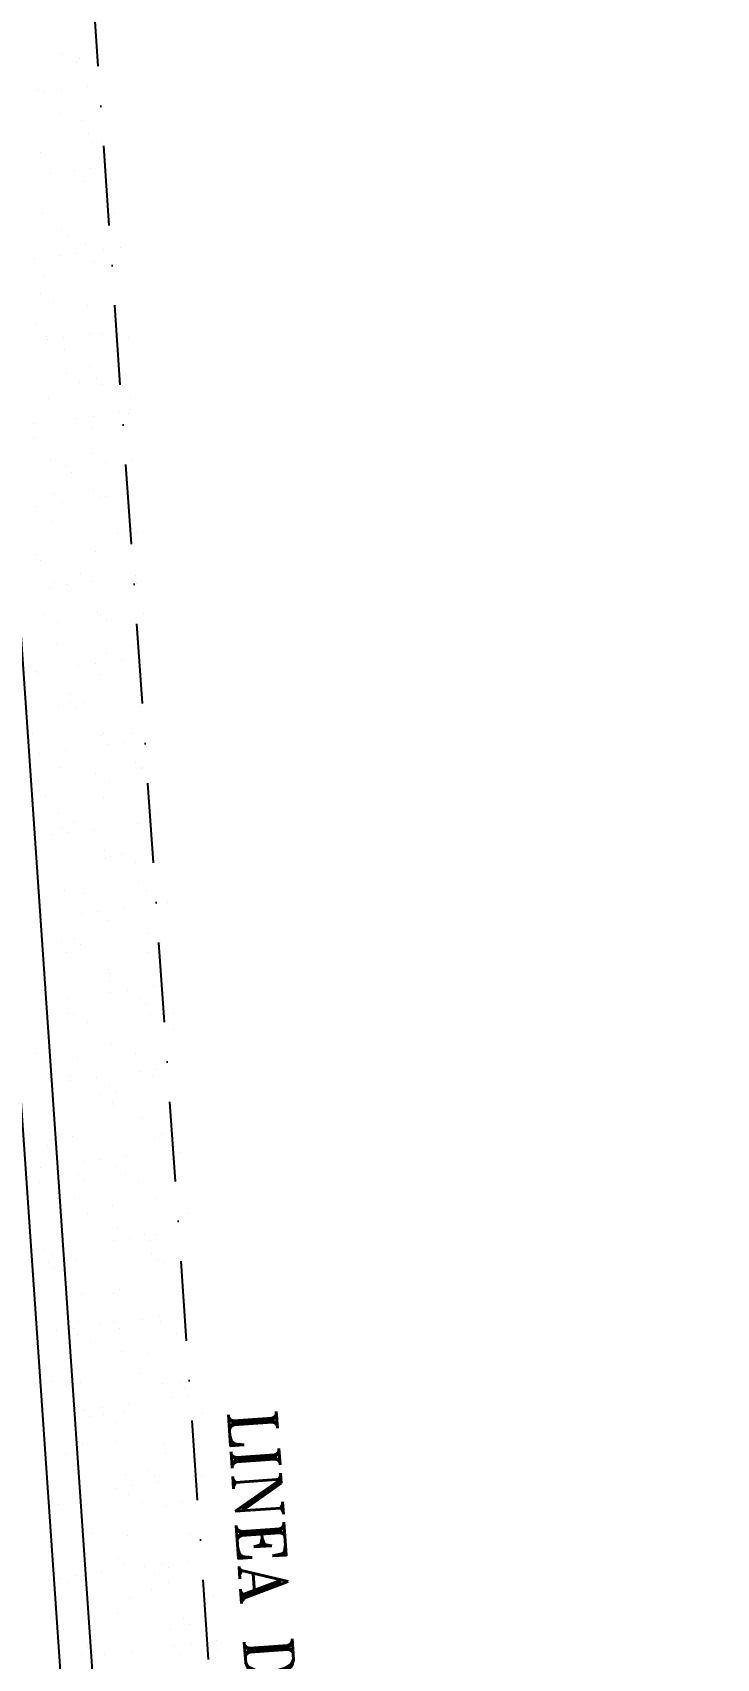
# Model space of a CAD drawing. Header units: millimetres. Extents: x 340 to 1003762, y 22 to 362022.
# Drawn here: x 656519 to 660803, y 277666 to 287849 of the extents above; entities that cross this region are included whole.
import ezdxf

# ---------------------------------------------------------------- set-up
doc = ezdxf.new("R2010")
doc.units = ezdxf.units.MM
doc.linetypes.add('LSBB_P_002 - PLANTA 1° NIVEL SALA DE VENTAS$0$DASHDOT', pattern=[1, 0.5, -0.25, 0, -0.25])
for name, color, linetype in [('A-DEMOLICION SV', 40, 'Continuous'), ('LSBB_P_002 - PLANTA 1° NIVEL SALA DE VENTAS$0$01', 8, 'Continuous'), ('LSBB_P_002 - PLANTA 1° NIVEL SALA DE VENTAS$0$HATCH', 8, 'Continuous'), ('LSBB_P_002 - PLANTA 1° NIVEL SALA DE VENTAS$0$MUROS', 5, 'Continuous')]:
    doc.layers.add(name, color=color, linetype=linetype)
doc.styles.add('LSBB_P_002 - PLANTA 1° NIVEL SALA DE VENTAS$0$ROMANT', font='romant')

# ---------------------------------------------------------------- blocks, each defined once
blk = doc.blocks.new('*X40')
at = {"color": 0}
for p, q in [((602.572, 101.819), (602.572, 101.819)), ((602.657, 101.766), (602.657, 101.766)), ((602.679, 101.787), (602.679, 101.787)), ((602.421, 101.589), (602.421, 101.589)), ((602.461, 101.582), (602.461, 101.582)), ((602.565, 101.596), (602.565, 101.596)), ((602.728, 101.617), (602.728, 101.617)), ((602.557, 101.444), (602.557, 101.444)), ((602.691, 101.402), (602.691, 101.402)), ((602.734, 101.319), (602.734, 101.319)), ((602.756, 101.262), (602.756, 101.262)), ((602.793, 101.228), (602.793, 101.228)), ((602.818, 101.265), (602.818, 101.265)), ((602.433, 101.204), (602.433, 101.204)), ((602.499, 101.07), (602.499, 101.07)), ((602.645, 101.089), (602.645, 101.089)), ((602.704, 101.017), (602.704, 101.017)), ((602.749, 101.102), (602.749, 101.102)), ((602.446, 100.819), (602.446, 100.819)), ((602.895, 100.818), (602.895, 100.818)), ((602.564, 100.711), (602.564, 100.711)), ((602.601, 100.677), (602.601, 100.677)), ((602.716, 100.631), (602.716, 100.631)), ((602.934, 100.609), (602.934, 100.609)), ((602.395, 100.538), (602.395, 100.538)), ((602.558, 100.559), (602.558, 100.559)), ((602.66, 100.569), (602.66, 100.569)), ((602.775, 100.517), (602.775, 100.517)), ((602.83, 100.595), (602.83, 100.595)), ((602.459, 100.433), (602.459, 100.433)), ((602.434, 100.316), (602.434, 100.316)), ((602.518, 100.262), (602.518, 100.262)), ((602.729, 100.246), (602.729, 100.246)), ((602.41, 100.126), (602.41, 100.126)), ((602.471, 100.048), (602.471, 100.048)), ((602.476, 100.031), (602.476, 100.031)), ((602.58, 100.044), (602.58, 100.044)), ((602.742, 100.066), (602.742, 100.066)), ((602.822, 100.069), (602.822, 100.069)), ((602.983, 100.045), (602.983, 100.045)), ((602.584, 99.966), (602.584, 99.966)), ((602.596, 99.815), (602.596, 99.815)), ((602.742, 99.86), (602.742, 99.86)), ((602.68, 99.761), (602.68, 99.761)), ((602.783, 99.784), (602.783, 99.784)), ((602.82, 99.75), (602.82, 99.75)), ((602.484, 99.663), (602.484, 99.663)), ((602.994, 99.591), (602.994, 99.591)), ((602.995, 99.66), (602.995, 99.66)), ((602.388, 99.501), (602.388, 99.501)), ((602.66, 99.537), (602.66, 99.537)), ((602.764, 99.551), (602.764, 99.551)), ((602.927, 99.572), (602.927, 99.572)), ((602.984, 99.568), (602.984, 99.568)), ((602.393, 99.415), (602.393, 99.415)), ((602.754, 99.475), (602.754, 99.475)), ((602.496, 99.277), (602.496, 99.277)), ((602.757, 99.314), (602.757, 99.314)), ((602.592, 99.233), (602.592, 99.233)), ((602.629, 99.199), (602.629, 99.199)), ((602.841, 99.26), (602.841, 99.26)), ((603.008, 99.275), (603.008, 99.275)), ((602.767, 99.09), (602.767, 99.09)), ((602.41, 98.986), (602.41, 98.986)), ((602.522, 99.066), (602.522, 99.066)), ((602.573, 99.008), (602.573, 99.008)), ((602.803, 99.039), (602.803, 99.039)), ((602.844, 99.044), (602.844, 99.044)), ((602.949, 99.057), (602.949, 99.057)), ((602.509, 98.892), (602.509, 98.892)), ((603.021, 98.889), (603.021, 98.889)), ((602.919, 98.813), (602.919, 98.813)), ((603.002, 98.857), (603.002, 98.857)), ((603.038, 98.823), (603.038, 98.823)), ((602.4, 98.681), (602.4, 98.681)), ((602.779, 98.704), (602.779, 98.704)), ((603.003, 98.76), (603.003, 98.76)), ((602.437, 98.648), (602.437, 98.648)), ((602.684, 98.565), (602.684, 98.565)), ((602.49, 98.479), (602.49, 98.479)), ((602.522, 98.506), (602.522, 98.506)), ((602.595, 98.493), (602.595, 98.493)), ((602.611, 98.488), (602.611, 98.488)), ((602.757, 98.514), (602.757, 98.514)), ((603.029, 98.55), (603.029, 98.55)), ((603.033, 98.504), (603.033, 98.504)), ((602.457, 98.311), (602.457, 98.311)), ((602.542, 98.258), (602.542, 98.258)), ((602.792, 98.319), (602.792, 98.319)), ((602.81, 98.306), (602.81, 98.306)), ((602.847, 98.272), (602.847, 98.272)), ((603.08, 98.312), (603.08, 98.312)), ((602.534, 98.121), (602.534, 98.121)), ((602.845, 98.064), (602.845, 98.064)), ((603.021, 98.113), (603.021, 98.113)), ((603.046, 98.119), (603.046, 98.119)), ((602.675, 97.986), (602.675, 97.986)), ((602.779, 97.999), (602.779, 97.999)), ((602.942, 98.021), (602.942, 98.021)), ((602.403, 97.95), (602.403, 97.95)), ((602.42, 97.937), (602.42, 97.937)), ((602.805, 97.934), (602.805, 97.934)), ((602.619, 97.811), (602.619, 97.811)), ((602.619, 97.755), (602.619, 97.755)), ((602.703, 97.757), (602.703, 97.757)), ((602.547, 97.736), (602.547, 97.736)), ((602.656, 97.721), (602.656, 97.721)), ((603.058, 97.733), (603.058, 97.733)), ((602.384, 97.562), (602.384, 97.562)), ((602.817, 97.548), (602.817, 97.548)), ((602.83, 97.561), (602.83, 97.561)), ((603.007, 97.563), (603.007, 97.563)), ((602.588, 97.456), (602.588, 97.456)), ((602.859, 97.492), (602.859, 97.492)), ((602.963, 97.506), (602.963, 97.506)), ((603.126, 97.527), (603.126, 97.527)), ((602.425, 97.435), (602.425, 97.435)), ((602.559, 97.35), (602.559, 97.35)), ((603.029, 97.379), (603.029, 97.379)), ((603.066, 97.345), (603.066, 97.345)), ((603.071, 97.348), (603.071, 97.348)), ((602.78, 97.31), (602.78, 97.31)), ((602.865, 97.256), (602.865, 97.256)), ((602.428, 97.204), (602.428, 97.204)), ((602.465, 97.17), (602.465, 97.17)), ((602.83, 97.163), (602.83, 97.163)), ((602.545, 97.061), (602.545, 97.061)), ((603.168, 97.063), (603.168, 97.063)), ((602.572, 96.965), (602.572, 96.965)), ((602.609, 96.941), (602.609, 96.941)), ((602.639, 97.01), (602.639, 97.01)), ((602.772, 96.963), (602.772, 96.963)), ((603.044, 96.998), (603.044, 96.998)), ((603.084, 96.963), (603.084, 96.963)), ((603.148, 97.012), (603.148, 97.012)), ((602.505, 96.928), (602.505, 96.928)), ((602.403, 96.754), (602.403, 96.754)), ((602.838, 96.828), (602.838, 96.828)), ((602.842, 96.778), (602.842, 96.778)), ((602.874, 96.794), (602.874, 96.794)), ((602.942, 96.809), (602.942, 96.809)), ((603.026, 96.755), (603.026, 96.755)), ((603.048, 96.635), (603.048, 96.635)), ((602.584, 96.58), (602.584, 96.58)), ((602.707, 96.561), (602.707, 96.561)), ((603.096, 96.577), (603.096, 96.577)), ((602.447, 96.459), (602.447, 96.459)), ((602.69, 96.434), (602.69, 96.434)), ((602.794, 96.448), (602.794, 96.448)), ((602.956, 96.469), (602.956, 96.469)), ((603.228, 96.505), (603.228, 96.505)), ((602.418, 96.398), (602.418, 96.398)), ((602.855, 96.392), (602.855, 96.392)), ((602.481, 96.307), (602.481, 96.307)), ((602.565, 96.253), (602.565, 96.253)), ((602.646, 96.277), (602.646, 96.277)), ((602.683, 96.243), (602.683, 96.243)), ((603.103, 96.308), (603.103, 96.308)), ((603.188, 96.254), (603.188, 96.254)), ((602.597, 96.194), (602.597, 96.194)), ((603.109, 96.192), (603.109, 96.192)), ((602.857, 96.084), (602.857, 96.084)), ((602.869, 96.06), (602.869, 96.06)), ((602.868, 96.007), (602.868, 96.007)), ((602.874, 95.94), (602.874, 95.94)), ((602.978, 95.954), (602.978, 95.954)), ((603.141, 95.976), (603.141, 95.976)), ((602.44, 95.883), (602.44, 95.883)), ((602.602, 95.905), (602.602, 95.905)), ((603.056, 95.901), (603.056, 95.901)), ((603.093, 95.867), (603.093, 95.867)), ((602.455, 95.726), (602.455, 95.726)), ((602.61, 95.809), (602.61, 95.809)), ((602.642, 95.806), (602.642, 95.806)), ((602.726, 95.752), (602.726, 95.752)), ((603.121, 95.806), (603.121, 95.806)), ((603.265, 95.807), (603.265, 95.807)), ((602.492, 95.692), (602.492, 95.692)), ((602.88, 95.621), (602.88, 95.621)), ((603.267, 95.708), (603.267, 95.708)), ((602.407, 95.558), (602.407, 95.558)), ((602.666, 95.532), (602.666, 95.532)), ((603.03, 95.559), (603.03, 95.559)), ((602.622, 95.424), (602.622, 95.424)), ((602.787, 95.411), (602.787, 95.411)), ((603.059, 95.447), (603.059, 95.447)), ((603.134, 95.421), (603.134, 95.421)), ((603.163, 95.461), (603.163, 95.461)), ((602.52, 95.376), (602.52, 95.376)), ((602.624, 95.39), (602.624, 95.39)), ((602.804, 95.305), (602.804, 95.305)), ((602.865, 95.35), (602.865, 95.35)), ((602.902, 95.316), (602.902, 95.316)), ((602.888, 95.252), (602.888, 95.252)), ((602.893, 95.236), (602.893, 95.236)), ((603.076, 95.157), (603.076, 95.157)), ((602.569, 95.057), (602.569, 95.057)), ((602.635, 95.038), (602.635, 95.038)), ((603.147, 95.036), (603.147, 95.036)), ((603.192, 95.058), (603.192, 95.058)), ((602.475, 94.981), (602.475, 94.981)), ((602.971, 94.918), (602.971, 94.918)), ((603.243, 94.953), (603.243, 94.953)), ((603.275, 94.974), (603.275, 94.974)), ((603.312, 94.941), (603.312, 94.941)), ((602.433, 94.847), (602.433, 94.847)), ((602.674, 94.799), (602.674, 94.799)), ((602.705, 94.882), (602.705, 94.882)), ((602.809, 94.896), (602.809, 94.896)), ((602.905, 94.851), (602.905, 94.851)), ((602.965, 94.804), (602.965, 94.804)), ((602.427, 94.75), (602.427, 94.75)), ((602.711, 94.765), (602.711, 94.765)), ((603.049, 94.751), (603.049, 94.751)), ((602.647, 94.653), (602.647, 94.653)), ((602.885, 94.606), (602.885, 94.606)), ((603.159, 94.65), (603.159, 94.65)), ((602.73, 94.556), (602.73, 94.556)), ((603.353, 94.557), (603.353, 94.557)), ((602.889, 94.389), (602.889, 94.389)), ((602.918, 94.465), (602.918, 94.465)), ((602.993, 94.403), (602.993, 94.403)), ((603.084, 94.423), (603.084, 94.423)), ((603.12, 94.389), (603.12, 94.389)), ((603.156, 94.424), (603.156, 94.424)), ((602.455, 94.332), (602.455, 94.332)), ((602.504, 94.303), (602.504, 94.303)), ((602.617, 94.353), (602.617, 94.353)), ((603.127, 94.304), (603.127, 94.304)), ((602.482, 94.248), (602.482, 94.248)), ((602.519, 94.214), (602.519, 94.214)), ((602.588, 94.249), (602.588, 94.249)), ((602.66, 94.267), (602.66, 94.267)), ((603.172, 94.265), (603.172, 94.265)), ((603.211, 94.25), (603.211, 94.25)), ((603.294, 94.23), (603.294, 94.23)), ((602.693, 94.054), (602.693, 94.054)), ((602.892, 94.055), (602.892, 94.055)), ((602.931, 94.08), (602.931, 94.08)), ((602.673, 93.882), (602.673, 93.882)), ((603.073, 93.895), (603.073, 93.895)), ((603.177, 93.909), (603.177, 93.909)), ((603.184, 93.88), (603.184, 93.88)), ((603.34, 93.93), (603.34, 93.93)), ((602.535, 93.824), (602.535, 93.824)), ((602.639, 93.838), (602.639, 93.838)), ((602.665, 93.802), (602.665, 93.802)), ((602.802, 93.86), (602.802, 93.86)), ((602.892, 93.872), (602.892, 93.872)), ((602.929, 93.838), (602.929, 93.838)), ((603.288, 93.803), (603.288, 93.803)), ((602.75, 93.748), (602.75, 93.748)), ((602.943, 93.695), (602.943, 93.695)), ((603.103, 93.679), (603.103, 93.679)), ((603.373, 93.749), (603.373, 93.749)), ((602.502, 93.503), (602.502, 93.503)), ((602.685, 93.497), (602.685, 93.497)), ((603.053, 93.555), (603.053, 93.555)), ((603.197, 93.494), (603.197, 93.494)), ((603.302, 93.496), (603.302, 93.496)), ((603.258, 93.402), (603.258, 93.402)), ((603.339, 93.463), (603.339, 93.463)), ((603.362, 93.416), (603.362, 93.416)), ((602.701, 93.321), (602.701, 93.321)), ((602.719, 93.331), (602.719, 93.331)), ((602.738, 93.287), (602.738, 93.287)), ((602.824, 93.345), (602.824, 93.345)), ((602.827, 93.301), (602.827, 93.301)), ((602.956, 93.309), (602.956, 93.309)), ((602.986, 93.366), (602.986, 93.366)), ((603.45, 93.302), (603.45, 93.302)), ((602.911, 93.247), (602.911, 93.247)), ((602.698, 93.111), (602.698, 93.111)), ((602.912, 93.128), (602.912, 93.128)), ((603.21, 93.109), (603.21, 93.109)), ((602.592, 93.053), (602.592, 93.053)), ((603.215, 93.054), (603.215, 93.054)), ((602.968, 92.924), (602.968, 92.924)), ((603.111, 92.945), (603.111, 92.945)), ((603.148, 92.911), (603.148, 92.911)), ((603.171, 92.872), (603.171, 92.872)), ((603.442, 92.908), (603.442, 92.908)), ((602.51, 92.77), (602.51, 92.77)), ((602.632, 92.802), (602.632, 92.802)), ((602.904, 92.837), (602.904, 92.837)), ((602.988, 92.8), (602.988, 92.8)), ((603.008, 92.851), (603.008, 92.851)), ((602.547, 92.736), (602.547, 92.736)), ((602.71, 92.726), (602.71, 92.726)), ((603.073, 92.746), (603.073, 92.746)), ((603.222, 92.724), (603.222, 92.724)), ((603.322, 92.752), (603.322, 92.752)), ((602.721, 92.576), (602.721, 92.576)), ((602.754, 92.552), (602.754, 92.552)), ((602.981, 92.539), (602.981, 92.539)), ((603.376, 92.553), (603.376, 92.553)), ((602.92, 92.394), (602.92, 92.394)), ((602.956, 92.36), (602.956, 92.36)), ((603.192, 92.358), (603.192, 92.358)), ((603.355, 92.379), (603.355, 92.379)), ((602.527, 92.298), (602.527, 92.298)), ((602.55, 92.273), (602.55, 92.273)), ((602.654, 92.287), (602.654, 92.287)), ((602.723, 92.341), (602.723, 92.341)), ((602.817, 92.308), (602.817, 92.308)), ((603.088, 92.344), (603.088, 92.344)), ((603.15, 92.299), (603.15, 92.299)), ((603.235, 92.338), (603.235, 92.338)), ((602.611, 92.244), (602.611, 92.244)), ((602.994, 92.153), (602.994, 92.153)), ((603.13, 92.201), (603.13, 92.201)), ((603.234, 92.246), (603.234, 92.246)), ((603.517, 92.16), (603.517, 92.16)), ((602.915, 92.051), (602.915, 92.051)), ((602.736, 91.955), (602.736, 91.955)), ((603.247, 91.953), (603.247, 91.953)), ((603.33, 92.018), (603.33, 92.018)), ((603.366, 91.985), (603.366, 91.985)), ((602.728, 91.843), (602.728, 91.843)), ((603.273, 91.85), (603.273, 91.85)), ((603.377, 91.864), (603.377, 91.864)), ((603.539, 91.885), (603.539, 91.885)), ((602.689, 91.797), (602.689, 91.797)), ((602.734, 91.779), (602.734, 91.779)), ((602.765, 91.809), (602.765, 91.809)), ((602.838, 91.793), (602.838, 91.793)), ((603.001, 91.815), (603.001, 91.815)), ((603.311, 91.798), (603.311, 91.798)), ((603.53, 91.774), (603.53, 91.774)), ((603.54, 91.825), (603.54, 91.825))]:
    blk.add_line(p, q, dxfattribs=at)
blk = doc.blocks.new('LSBB_P_002 - PLANTA 1° NIVEL SALA DE VENTAS', base_point=(223.57, 14.22))
at = {"layer": 'LSBB_P_002 - PLANTA 1° NIVEL SALA DE VENTAS$0$MUROS', "color": 9}
for p, q in [((880.564, 285.206), (877.596, 328.037)), ((880.276, 286.469), (877.41, 327.83))]:
    blk.add_line(p, q, dxfattribs=at)
at = {"layer": 'LSBB_P_002 - PLANTA 1° NIVEL SALA DE VENTAS$0$MUROS', "color": 1, "linetype": 'LSBB_P_002 - PLANTA 1° NIVEL SALA DE VENTAS$0$DASHDOT'}
blk.add_lwpolyline([(874.814, 246.014), (884.022, 245.874), (878.275, 328.794), (853.72, 327.859), (829.355, 327.674), (828.944, 342.588)], dxfattribs=at)
at = {"layer": 'LSBB_P_002 - PLANTA 1° NIVEL SALA DE VENTAS$0$HATCH'}
blk.add_blockref('*X40', (277.354, 200.004), dxfattribs=at)
at = {"layer": 'LSBB_P_002 - PLANTA 1° NIVEL SALA DE VENTAS$0$01', "color": 2, "style": 'LSBB_P_002 - PLANTA 1° NIVEL SALA DE VENTAS$0$ROMANT'}
blk.add_text('LINEA DE PROPIEDAD', height=0.3, rotation=273.9757, dxfattribs=at).set_placement((880.964, 293.325))

msp = doc.modelspace()

# ---------------------------------------------------------------- block references
at = {"layer": 'A-DEMOLICION SV', "xscale": 1000, "yscale": 1000, "zscale": 1000}
msp.add_blockref('LSBB_P_002 - PLANTA 1° NIVEL SALA DE VENTAS', (351, 112), dxfattribs=at)

doc.saveas('drawing.dxf')
